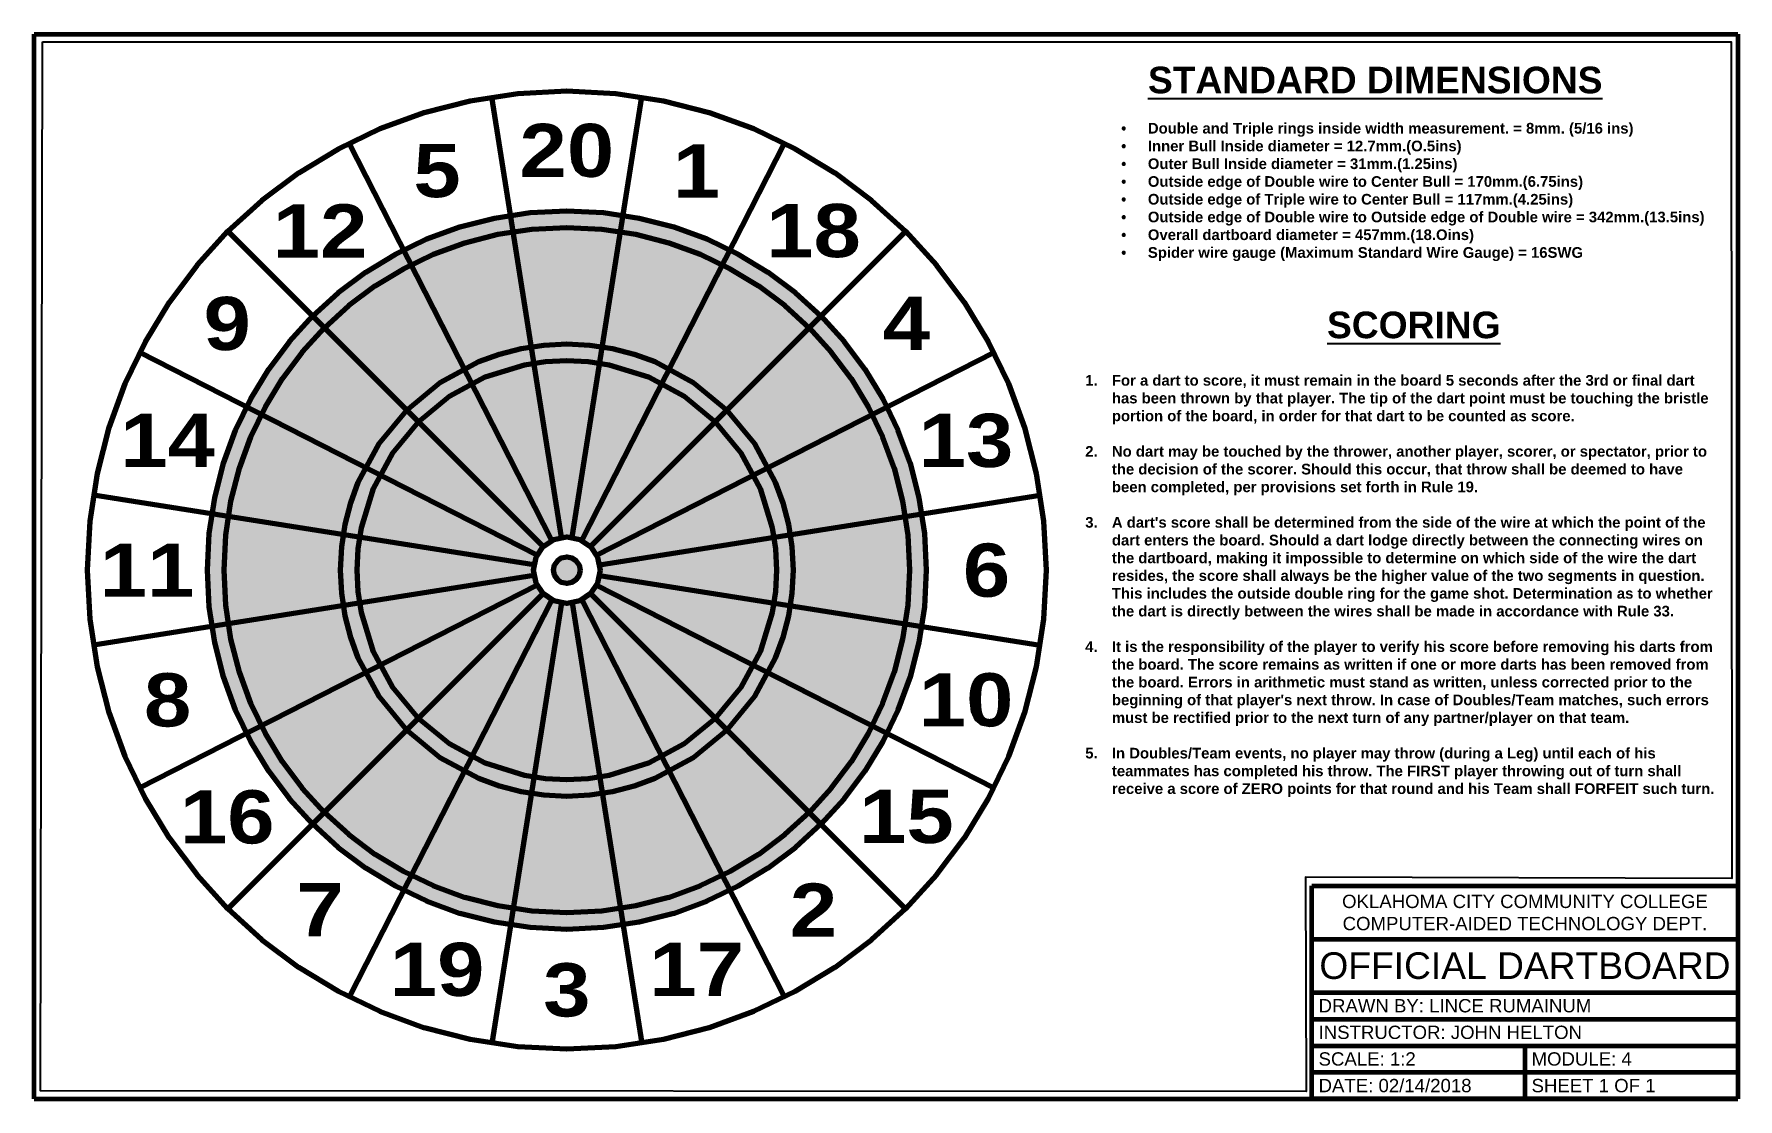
# Paper-space layout 'B Size Landscape' of a CAD drawing. Header units: inches. Extents: x 0.3 to 16.3, y 0.3 to 10.3.
# The model-space entities are those that its viewports show. They can reach past a viewport. Long polylines and large blocks are cut down to what shows.
import ezdxf
from ezdxf.enums import TextEntityAlignment as Align

# ---------------------------------------------------------------- set-up
doc = ezdxf.new("R2010")
doc.units = ezdxf.units.IN
doc.header["$MEASUREMENT"] = 0
for name, color, linetype in [('Bullseye', 1, 'Continuous'), ('Notes', 5, 'Continuous'), ('Numbers', 1, 'Continuous'), ('Shade Dark', 5, 'Continuous'), ('Shade Green', 3, 'Continuous'), ('Shade Light', 2, 'Continuous'), ('Shade Red', 1, 'Continuous')]:
    doc.layers.add(name, color=color, linetype=linetype)
for name, color, linetype, lineweight in [('Title Block', 5, 'Continuous', 60), ('Title Block Text', 1, 'Continuous', 30), ('Wire', 7, 'Continuous', 70)]:
    doc.layers.add(name, color=color, linetype=linetype, lineweight=lineweight)
doc.layers.add('Viewport', color=1, linetype='Continuous', plot=False)
doc.styles.add('Numbers', font='ariblk.ttf', dxfattribs={"height": 1})
doc.styles.get("Standard").update_dxf_attribs({"font": 'arial.ttf'})

# ---------------------------------------------------------------- blocks, each defined once
blk = doc.blocks.new('*U0')
at = {"layer": 'Wire'}
blk.add_line((-4.136, -0.655), (4.136, 0.655), dxfattribs=at)
blk = doc.blocks.new('*U1')
at = {"layer": 'Numbers', "color": 0, "linetype": 'ByBlock', "lineweight": -2, "transparency": 16777216}
for p, rotation in [((-0.753, 4.753), 89.9999999999998), ((0.753, 4.753), 71.99999999999984), ((-2.185, 4.288), 107.9999999999997), ((2.185, 4.288), 53.99999999999986), ((-3.403, 3.403), 125.9999999999997), ((3.403, 3.403), 35.99999999999986), ((-4.288, 2.185), 143.9999999999997), ((4.288, 2.185), 17.99999999999993), ((-4.753, 0.753), 161.9999999999997), ((4.753, -0.753), 341.9999999999994), ((4.288, -2.185), 323.9999999999994), ((3.403, -3.403), 305.9999999999994), ((-4.753, -0.753), 180), ((-4.288, -2.185), 197.9999999999996), ((2.185, -4.288), 287.9999999999994), ((-3.403, -3.403), 215.9999999999995), ((-2.185, -4.288), 233.9999999999995), ((-0.753, -4.753), 251.9999999999995), ((0.753, -4.753), 269.9999999999995)]:
    blk.add_blockref('*U0', p, dxfattribs=dict(at, rotation=rotation))
blk.add_blockref('*U0', (4.753, 0.753), dxfattribs=at)

msp = doc.modelspace()

# ---------------------------------------------------------------- hatches: boundary and pattern name
at = {"layer": 'Bullseye'}
h = msp.add_hatch(color=256, dxfattribs=at)
h.dxf.hatch_style = 1
h.paths.add_polyline_path([(0.25, 0, 1), (-0.25, 0, 1)])
at = {"layer": 'Shade Dark'}
h = msp.add_hatch(color=256, dxfattribs=at)
h.dxf.hatch_style = 1
h.paths.add_polyline_path([(-4.198, -0.665), (-6.358, -1.007, 0.078702), (-5.736, -2.923), (-3.787, -1.929, -0.078702)])
h.paths.add_polyline_path([(-0.557, -0.284, -0.078702), (-0.617, -0.098), (-3.889, -0.616, 0.078702), (-3.508, -1.788)])
h.paths.add_polyline_path([(-3.508, 1.788, 0.078702), (-3.889, 0.616), (-0.617, 0.098, -0.078702), (-0.557, 0.284)])
h.paths.add_polyline_path([(-3.787, 1.929), (-5.736, 2.923, 0.078702), (-6.358, 1.007), (-4.198, 0.665, -0.078702)])
h.paths.add_polyline_path([(-2.923, 5.736, 0.078702), (-4.552, 4.552), (-3.005, 3.005, -0.078702), (-1.929, 3.787)])
h.paths.add_polyline_path([(-1.788, 3.508, 0.078702), (-2.784, 2.784), (-0.442, 0.442, -0.078702), (-0.284, 0.557)])
h.paths.add_polyline_path([(1.007, 6.358, 0.078702), (-1.007, 6.358), (-0.665, 4.198, -0.078702), (0.665, 4.198)])
h.paths.add_polyline_path([(0.616, 3.889, 0.078702), (-0.616, 3.889), (-0.098, 0.617, -0.078702), (0.098, 0.617)])
h.paths.add_polyline_path([(4.552, 4.552, 0.078702), (2.923, 5.736), (1.929, 3.787, -0.078702), (3.005, 3.005)])
h.paths.add_polyline_path([(2.784, 2.784, 0.078702), (1.788, 3.508), (0.284, 0.557, -0.078702), (0.442, 0.442)])
h.paths.add_polyline_path([(5.736, 2.923), (3.787, 1.929, -0.078702), (4.198, 0.665), (6.358, 1.007, 0.078702)])
h.paths.add_polyline_path([(3.508, 1.788), (0.557, 0.284, -0.078702), (0.617, 0.098), (3.889, 0.616, 0.078702)])
h.paths.add_polyline_path([(6.358, -1.007), (4.198, -0.665, -0.078702), (3.787, -1.929), (5.736, -2.923, 0.078702)])
h.paths.add_polyline_path([(3.889, -0.616), (0.617, -0.098, -0.078702), (0.557, -0.284), (3.508, -1.788, 0.078702)])
h.paths.add_polyline_path([(2.784, -2.784), (0.442, -0.442, -0.078702), (0.284, -0.557), (1.788, -3.508, 0.078702)])
h.paths.add_polyline_path([(4.552, -4.552), (3.005, -3.005, -0.078702), (1.929, -3.787), (2.923, -5.736, 0.078702)])
h.paths.add_polyline_path([(0.665, -4.198, -0.078702), (-0.665, -4.198), (-1.007, -6.358, 0.078702), (1.007, -6.358)])
h.paths.add_polyline_path([(0.098, -0.617, -0.078702), (-0.098, -0.617), (-0.616, -3.889, 0.078702), (0.616, -3.889)])
h.paths.add_polyline_path([(-0.284, -0.557, -0.078702), (-0.442, -0.442), (-2.784, -2.784, 0.078702), (-1.788, -3.508)])
h.paths.add_polyline_path([(-1.929, -3.787, -0.078702), (-3.005, -3.005), (-4.552, -4.552, 0.078702), (-2.923, -5.736)])
at = {"layer": 'Shade Green'}
h = msp.add_hatch(color=256, dxfattribs=at)
h.dxf.hatch_style = 1
h.paths.add_polyline_path([(4.773, -4.773), (4.552, -4.552, -0.078702), (2.923, -5.736), (3.064, -6.014, 0.078702)])
h.paths.add_polyline_path([(3.005, -3.005), (2.784, -2.784, -0.078702), (1.788, -3.508), (1.929, -3.787, 0.078702)])
h.paths.add_polyline_path([(4.198, -0.665), (3.889, -0.616, -0.078702), (3.508, -1.788), (3.787, -1.929, 0.078702)])
h.paths.add_polyline_path([(6.667, -1.056), (6.358, -1.007, -0.078702), (5.736, -2.923), (6.014, -3.064, 0.078702)])
h.paths.add_polyline_path([(6.014, 3.064), (5.736, 2.923, -0.078702), (6.358, 1.007), (6.667, 1.056, 0.078702)])
h.paths.add_polyline_path([(3.787, 1.929), (3.508, 1.788, -0.078702), (3.889, 0.616), (4.198, 0.665, 0.078702)])
h.paths.add_polyline_path([(1.929, 3.787), (1.788, 3.508, -0.078702), (2.784, 2.784), (3.005, 3.005, 0.078702)])
h.paths.add_polyline_path([(0.616, -3.889, -0.078702), (-0.616, -3.889), (-0.665, -4.198, 0.078702), (0.665, -4.198)])
h.paths.add_polyline_path([(-2.784, -2.784), (-3.005, -3.005, 0.078702), (-1.929, -3.787), (-1.788, -3.508, -0.078702)])
h.paths.add_polyline_path([(-3.889, -0.616), (-4.198, -0.665, 0.078702), (-3.787, -1.929), (-3.508, -1.788, -0.078702)])
h.paths.add_polyline_path([(-3.508, 1.788), (-3.787, 1.929, 0.078702), (-4.198, 0.665), (-3.889, 0.616, -0.078702)])
h.paths.add_polyline_path([(-1.788, 3.508), (-1.929, 3.787, 0.078702), (-3.005, 3.005), (-2.784, 2.784, -0.078702)])
h.paths.add_polyline_path([(0.665, 4.198, 0.078702), (-0.665, 4.198), (-0.616, 3.889, -0.078702), (0.616, 3.889)])
h.paths.add_polyline_path([(1.007, -6.358, -0.078702), (-1.007, -6.358), (-1.056, -6.667, 0.078702), (1.056, -6.667)])
h.paths.add_polyline_path([(-4.552, -4.552), (-4.773, -4.773, 0.078702), (-3.064, -6.014), (-2.923, -5.736, -0.078702)])
h.paths.add_polyline_path([(-6.358, -1.007), (-6.667, -1.056, 0.078702), (-6.014, -3.064), (-5.736, -2.923, -0.078702)])
h.paths.add_polyline_path([(-5.736, 2.923), (-6.014, 3.064, 0.078702), (-6.667, 1.056), (-6.358, 1.007, -0.078702)])
h.paths.add_polyline_path([(3.064, 6.014), (2.923, 5.736, -0.078702), (4.552, 4.552), (4.773, 4.773, 0.078702)])
h.paths.add_polyline_path([(1.056, 6.667, 0.078702), (-1.056, 6.667), (-1.007, 6.358, -0.078702), (1.007, 6.358)])
h.paths.add_polyline_path([(-2.923, 5.736), (-3.064, 6.014, 0.078702), (-4.773, 4.773), (-4.552, 4.552, -0.078702)])
at = {"layer": 'Shade Light'}
h = msp.add_hatch(color=256, dxfattribs=at)
h.dxf.hatch_style = 1
h.paths.add_polyline_path([(-3.005, 3.005), (-4.552, 4.552, 0.078702), (-5.736, 2.923), (-3.787, 1.929, -0.078702)])
h.paths.add_polyline_path([(-2.784, 2.784, 0.078702), (-3.508, 1.788), (-0.557, 0.284, -0.078702), (-0.442, 0.442)])
h.paths.add_polyline_path([(-0.616, 3.889, 0.078702), (-1.788, 3.508), (-0.284, 0.557, -0.078702), (-0.098, 0.617)])
h.paths.add_polyline_path([(-1.007, 6.358, 0.078702), (-2.923, 5.736), (-1.929, 3.787, -0.078702), (-0.665, 4.198)])
h.paths.add_polyline_path([(2.923, 5.736, 0.078702), (1.007, 6.358), (0.665, 4.198, -0.078702), (1.929, 3.787)])
h.paths.add_polyline_path([(1.788, 3.508, 0.078702), (0.616, 3.889), (0.098, 0.617, -0.078702), (0.284, 0.557)])
h.paths.add_polyline_path([(2.784, 2.784), (0.442, 0.442, -0.078702), (0.557, 0.284), (3.508, 1.788, 0.078702)])
h.paths.add_polyline_path([(5.736, 2.923, 0.078702), (4.552, 4.552), (3.005, 3.005, -0.078702), (3.787, 1.929)])
h.paths.add_polyline_path([(6.438, 0, 0.03929), (6.358, 1.007), (4.198, 0.665, -0.03929), (4.25, 0, -0.03929), (4.198, -0.665), (6.358, -1.007, 0.03929)])
h.paths.add_polyline_path([(3.938, 0, 0.03929), (3.889, 0.616), (0.617, 0.098, -0.03929), (0.625, 0, -0.03929), (0.617, -0.098), (3.889, -0.616, 0.03929)])
h.paths.add_polyline_path([(3.508, -1.788), (0.557, -0.284, -0.078702), (0.442, -0.442), (2.784, -2.784, 0.078702)])
h.paths.add_polyline_path([(5.736, -2.923), (3.787, -1.929, -0.078702), (3.005, -3.005), (4.552, -4.552, 0.078702)])
h.paths.add_polyline_path([(1.929, -3.787, -0.078702), (0.665, -4.198), (1.007, -6.358, 0.078702), (2.923, -5.736)])
h.paths.add_polyline_path([(0.284, -0.557, -0.078702), (0.098, -0.617), (0.616, -3.889, 0.078702), (1.788, -3.508)])
h.paths.add_polyline_path([(-0.098, -0.617, -0.078702), (-0.284, -0.557), (-1.788, -3.508, 0.078702), (-0.616, -3.889)])
h.paths.add_polyline_path([(-0.665, -4.198, -0.078702), (-1.929, -3.787), (-2.923, -5.736, 0.078702), (-1.007, -6.358)])
h.paths.add_polyline_path([(-0.442, -0.442, -0.078702), (-0.557, -0.284), (-3.508, -1.788, 0.078702), (-2.784, -2.784)])
h.paths.add_polyline_path([(-3.005, -3.005, -0.078702), (-3.787, -1.929), (-5.736, -2.923, 0.078702), (-4.552, -4.552)])
h.paths.add_polyline_path([(-4.25, 0, -0.03929), (-4.198, 0.665), (-6.358, 1.007, 0.03929), (-6.438, 0, 0.03929), (-6.358, -1.007), (-4.198, -0.665, -0.03929)])
h.paths.add_polyline_path([(-0.625, 0, -0.03929), (-0.617, 0.098), (-3.889, 0.616, 0.03929), (-3.938, 0, 0.03929), (-3.889, -0.616), (-0.617, -0.098, -0.03929)])
at = {"layer": 'Shade Red'}
h = msp.add_hatch(color=256, dxfattribs=at)
h.dxf.hatch_style = 1
h.paths.add_polyline_path([(3.787, -1.929), (3.508, -1.788, -0.078702), (2.784, -2.784), (3.005, -3.005, 0.078702)])
h.paths.add_polyline_path([(4.198, 0.665), (3.889, 0.616, -0.03929), (3.938, 0, -0.03929), (3.889, -0.616), (4.198, -0.665, 0.03929), (4.25, 0, 0.03929)])
h.paths.add_polyline_path([(3.005, 3.005), (2.784, 2.784, -0.078702), (3.508, 1.788), (3.787, 1.929, 0.078702)])
h.paths.add_polyline_path([(-3.938, 0, -0.03929), (-3.889, 0.616), (-4.198, 0.665, 0.03929), (-4.25, 0, 0.03929), (-4.198, -0.665), (-3.889, -0.616, -0.03929)])
h.paths.add_polyline_path([(-2.784, 2.784), (-3.005, 3.005, 0.078702), (-3.787, 1.929), (-3.508, 1.788, -0.078702)])
h.paths.add_polyline_path([(-3.508, -1.788), (-3.787, -1.929, 0.078702), (-3.005, -3.005), (-2.784, -2.784, -0.078702)])
h.paths.add_polyline_path([(-0.616, -3.889, -0.078702), (-1.788, -3.508), (-1.929, -3.787, 0.078702), (-0.665, -4.198)])
h.paths.add_polyline_path([(1.929, -3.787), (1.788, -3.508, -0.078702), (0.616, -3.889), (0.665, -4.198, 0.078702)])
h.paths.add_polyline_path([(-0.616, 3.889), (-0.665, 4.198, 0.078702), (-1.929, 3.787), (-1.788, 3.508, -0.078702)])
h.paths.add_polyline_path([(0.665, 4.198), (0.616, 3.889, -0.078702), (1.788, 3.508), (1.929, 3.787, 0.078702)])
h.paths.add_polyline_path([(-4.552, 4.552), (-4.773, 4.773, 0.078702), (-6.014, 3.064), (-5.736, 2.923, -0.078702)])
h.paths.add_polyline_path([(-1.007, 6.358), (-1.056, 6.667, 0.078702), (-3.064, 6.014), (-2.923, 5.736, -0.078702)])
h.paths.add_polyline_path([(1.056, 6.667), (1.007, 6.358, -0.078702), (2.923, 5.736), (3.064, 6.014, 0.078702)])
h.paths.add_polyline_path([(4.773, 4.773), (4.552, 4.552, -0.078702), (5.736, 2.923), (6.014, 3.064, 0.078702)])
h.paths.add_polyline_path([(-6.438, 0, -0.03929), (-6.358, 1.007), (-6.667, 1.056, 0.03929), (-6.75, 0, 0.03929), (-6.667, -1.056), (-6.358, -1.007, -0.03929)])
h.paths.add_polyline_path([(6.75, 0, 0.03929), (6.667, 1.056), (6.358, 1.007, -0.03929), (6.438, 0, -0.03929), (6.358, -1.007), (6.667, -1.056, 0.03929)])
h.paths.add_polyline_path([(6.014, -3.064), (5.736, -2.923, -0.078702), (4.552, -4.552), (4.773, -4.773, 0.078702)])
h.paths.add_polyline_path([(3.064, -6.014), (2.923, -5.736, -0.078702), (1.007, -6.358), (1.056, -6.667, 0.078702)])
h.paths.add_polyline_path([(-2.923, -5.736), (-3.064, -6.014, 0.078702), (-1.056, -6.667), (-1.007, -6.358, -0.078702)])
h.paths.add_polyline_path([(-5.736, -2.923), (-6.014, -3.064, 0.078702), (-4.773, -4.773), (-4.552, -4.552, -0.078702)])

# ---------------------------------------------------------------- linework, layer by layer
at = {"layer": 'Wire'}
for radius in [9, 6.75, 6.438, 4.25, 3.938, 0.625, 0.25]:
    msp.add_circle((0, 0), radius, dxfattribs=at)

# ---------------------------------------------------------------- block references
at = {"layer": 'Numbers'}
msp.add_blockref('*U1', (0, 0), dxfattribs=at)

# ---------------------------------------------------------------- texts
at = {"layer": 'Numbers', "style": 'Numbers'}
for s, p in [('20', (0, 7.883)), ('5', (-2.437, 7.497)), ('1', (2.436, 7.498)), ('12', (-4.634, 6.378)), ('18', (4.633, 6.378)), ('9', (-6.378, 4.633)), ('4', (6.378, 4.634)), ('14', (-7.498, 2.436)), ('13', (7.497, 2.437)), ('11', (-7.883, 0)), ('6', (7.883, 0)), ('8', (-7.497, -2.437)), ('10', (7.498, -2.436)), ('16', (-6.378, -4.634)), ('15', (6.378, -4.633)), ('7', (-4.633, -6.378)), ('2', (4.634, -6.378)), ('19', (-2.436, -7.498)), ('17', (2.437, -7.497)), ('3', (0, -7.883))]:
    msp.add_text(s, height=1, dxfattribs=at).set_placement(p, align=Align.MIDDLE)

psp = doc.layouts.new('B Size Landscape')

# ---------------------------------------------------------------- linework, layer by layer
at = {"layer": 'Title Block'}
for p, q in [((0.306, 0.307), (0.306, 10.307)), ((0.306, 10.307), (16.306, 10.307)), ((16.306, 10.307), (16.306, 2.307)), ((12.306, 0.307), (12.306, 2.307)), ((12.306, 2.307), (16.306, 2.307)), ((16.306, 2.307), (16.306, 0.307)), ((12.306, 1.807), (16.306, 1.807)), ((12.306, 1.307), (16.306, 1.307)), ((12.306, 1.057), (16.306, 1.057)), ((12.306, 0.807), (16.306, 0.807)), ((14.306, 0.807), (14.306, 0.307)), ((12.306, 0.557), (16.306, 0.557)), ((0.306, 0.307), (16.306, 0.307)), ((16.306, 0.307), (12.306, 0.307))]:
    psp.add_line(p, q, dxfattribs=at)
at = {"layer": 'Viewport'}
psp.add_lwpolyline([(0.384, 10.233), (16.242, 10.233), (16.249, 2.376), (12.246, 2.391), (12.25, 0.377), (0.367, 0.384)], close=True, dxfattribs=at)

# ---------------------------------------------------------------- texts
at = {"layer": 'Notes', "style": 'Numbers'}
for s, width, gutter_width, heights, insert, char_height, attachment_point in [('{\\fArial|b1|i0|c0|p34;\\L\\C1;STANDARD DIMENSIONS}', 6.17518, 1.25, [0], (12.9, 9.874), 0.25, 5), ('\\pi-0.25,l0.25,t0.25;{\\fSymbol|b1|i0|c2|p18;·^I\\fArial|b1|i0|c0|p34;Double and Triple rings inside width measurement. = 8mm. (5/16 ins)\\P\\fSymbol|b1|i0|c2|p18;·^I\\fArial|b1|i0|c0|p34;Inner Bull Inside diameter = 12.7mm.(O.5ins)\\P\\fSymbol|b1|i0|c2|p18;·^I\\fArial|b1|i0|c0|p34;Outer Bull Inside diameter = 31mm.(1.25ins)\\P\\fSymbol|b1|i0|c2|p18;·^I\\fArial|b1|i0|c0|p34;Outside edge of Double wire to Center Bull = 170mm.(6.75ins)\\P\\fSymbol|b1|i0|c2|p18;·^I\\fArial|b1|i0|c0|p34;Outside edge of Triple wire to Center Bull = 117mm.(4.25ins)\\P\\fSymbol|b1|i0|c2|p18;·^I\\fArial|b1|i0|c0|p34;Outside edge of Double wire to Outside edge of Double wire = 342mm.(13.5ins)\\P\\fSymbol|b1|i0|c2|p18;·^I\\fArial|b1|i0|c0|p34;Overall dartboard diameter = 457mm.(18.Oins)\\P\\fSymbol|b1|i0|c2|p18;·^I\\fArial|b1|i0|c0|p34;Spider wire gauge (Maximum Standard Wire Gauge) = 16SWG}', 6.41027, 0.5, [0], (10.515, 8.824), 0.1, 4), ('{\\fArial|b1|i0|c0|p34;\\L\\C1;SCORING}', 5.81887, 5, [0.832], (13.262, 7.574), 0.25, 5), ("\\pi-0.25,l0.25,t0.25;{\\fArial|b1|i0|c0|p34;1.^IFor a dart to score, it must remain in the board 5 seconds after the 3rd or final dart has been thrown by that player. The tip of the dart point must be touching the bristle portion of the board, in order for that dart to be counted as score.\\P\\P2.^INo dart may be touched by the thrower, another player, scorer, or spectator, prior to the decision of the scorer. Should this occur, that throw shall be deemed to have been completed, per provisions set forth in Rule 19.\\P\\P3.^IA dart's score shall be determined from the side of the wire at which the point of the dart enters the board. Should a dart lodge directly between the connecting wires on the dartboard, making it impossible to determine on which side of the wire the dart resides, the score shall always be the higher value of the two segments in question. This includes the outside double ring for the game shot. Determination as to whether the dart is directly between the wires shall be made in accordance with Rule 33.\\P\\P4.^IIt is the responsibility of the player to verify his score before removing his darts from the board. The score remains as written if one or more darts has been removed from the board. Errors in arithmetic must stand as written, unless corrected prior to the beginning of that player's next throw. In case of Doubles/Team matches, such errors must be rectified prior to the next turn of any partner/player on that team.\\P\\P5.^IIn Doubles/Team events, no player may throw (during a Leg) until each of his teammates has completed his throw. The FIRST player throwing out of turn shall receive a score of ZERO points for that round and his Team shall FORFEIT such turn.}", 5.9361, 5, [0], (10.177, 5.123), 0.1, 4)]:
    psp.add_mtext_dynamic_manual_height_columns(s, width=width, gutter_width=gutter_width, heights=heights, dxfattribs=dict(at, insert=insert, char_height=char_height, attachment_point=attachment_point))
at = {"layer": 'Title Block Text'}
for s, p in [('DRAWN BY: LINCE RUMAINUM', (12.368, 1.12)), ('INSTRUCTOR: JOHN HELTON', (12.368, 0.87)), ('SCALE: 1:2', (12.368, 0.62)), ('MODULE: 4', (14.368, 0.62)), ('DATE: 02/14/2018', (12.368, 0.37)), ('SHEET 1 OF 1', (14.368, 0.37))]:
    psp.add_text(s, height=0.125, dxfattribs=at).set_placement(p)
at = {"layer": 'Title Block Text', "attachment_point": 5}
for s, gutter_width, insert, char_height in [('OKLAHOMA CITY COMMUNITY COLLEGE\\PCOMPUTER-AIDED TECHNOLOGY DEPT.', 0.625, (14.306, 2.057), 0.125), ('OFFICIAL DARTBOARD', 1.25, (14.306, 1.557), 0.25)]:
    psp.add_mtext_dynamic_manual_height_columns(s, width=4, gutter_width=gutter_width, heights=[0], dxfattribs=dict(at, insert=insert, char_height=char_height))

# ---------------------------------------------------------------- viewports
at = {"layer": 'Viewport', "view_target_point": (5.999, 0.064)}
vp = psp.add_viewport(center=(8.308, 5.305), size=(15.882, 9.85593), view_center_point=(0, 0), view_height=19.71186, dxfattribs=at)
vp.dxf.flags = 0x10000  # cut along an outline
vp.dxf.clipping_boundary_handle = psp.add_lwpolyline([(0.384, 10.233), (16.242, 10.233), (16.249, 2.376), (12.246, 2.391), (12.25, 0.377), (0.367, 0.384)], format="xyb", close=True, dxfattribs={"invisible": 1}).dxf.handle

doc.saveas('drawing.dxf')
